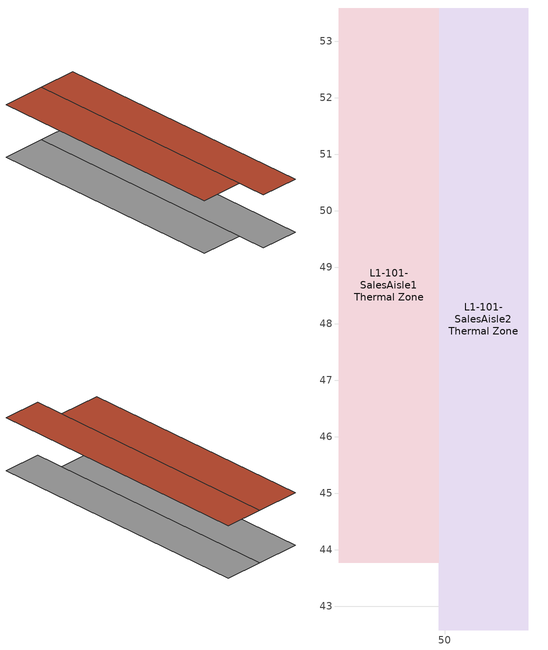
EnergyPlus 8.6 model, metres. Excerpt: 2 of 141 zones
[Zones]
L1-101-SalesAisle1 Thermal Zone
 floor ground (Hole): 49.9,53.58 49.9,43.77 48.13,43.77 48.13,53.58 z0
 roof outside (Roof_BOH): 48.13,53.58 48.13,43.77 49.9,43.77 49.9,53.58 z2.13
L1-101-SalesAisle2 Thermal Zone
 floor ground (Hole): 51.47,53.58 51.47,42.58 49.9,42.58 49.9,53.58 z0
 roof outside (Roof_BOH): 49.9,53.58 49.9,42.58 51.47,42.58 51.47,53.58 z2.13
[Building]
NoeValleyWFM.idf: North Axis {deg}=356.173; Terrain=City; Solar Distribution=FullInteriorAndExteriorWithReflections; Maximum Number of Warmup Days=25; Minimum Number of Warmup Days=6
[Site:Location]
1E1ABA: Latitude {deg}=0; Longitude {deg}=0; Time Zone {hr}=0; Elevation {m}=0
[Material]
Name | Roughness | Thickness {m} | Conductivity {W/m-K} | Density {kg/m3} | Specific Heat {J/kg-K}
Insulation: Cellular glass - 75mm | MediumRough | 0.075 | 0.05 | 136 | 750
Plywood (Douglas Fir) - 12.7mm | Smooth | 0.0127 | 0.12 | 540 | 1210
[Material:NoMass]
Name | Roughness | Thermal Resistance {m2-K/W} | Thermal Absorptance | Solar Absorptance | Visible Absorptance
Vaporseal - plastic film | Rough | 0.002
Air | VeryRough | 0.00158499 | 0.001 | 0.001 | 0.001
[Construction]
Roof_BOH: Vaporseal - plastic film, Insulation: Cellular glass - 75mm, Plywood (Douglas Fir) - 12.7mm
Hole: Air
[Zone]
L1-101-SalesAisle1 Thermal Zone; L1-101-SalesAisle2 Thermal Zone
[Exterior:Lights] Schedule=Lighting_Outdoor; Control Option=AstronomicalClock
Name | Design Level {W}
M3-A Exterior; M3-B Exterior; M3-C Exterior; M3-D Exterior; M3-E Exterior; M3-F Exterior; M3-G Exterior; M3-H Exterior | 70
M4-A Exterior; M4-B Exterior | 26
[Schedule:Compact]
Lighting_Outdoor: Through: 12/31, For: Weekdays, Until: 06:00, 0.05, Until: 08:00, 0.2, Until: 09:00, 0.5, Until: 18:00, 0.9, Until: 20:00, 0.6, Until: 21:00, 0.5, Until: 22:00, 0.2, Until: 24:00, 0.05, For: Saturday, Until: 06:00, 0.05, Until: 08:00, 0.1, Until: 09:00, 0.3, Until: 10:00, 0.6, Until: 18:00, 0.9, Until: 19:00, 0.5, Until: 21:00, 0.3, Until: 22:00, 0.1, Until: 24:00, 0.05, For: SummerDesignDay, Until: 24:00, 1, For: WinterDesignDay, Until: 24:00, 0, For: Sunday Holidays AllOtherDays, Until: 06:00, 0.05, Until: 10:00, 0.1, Until: 12:00, 0.4, Until: 17:00, 0.6, Until: 18:00, 0.4, Until: 22:00, 0.2, Until: 24:00, 0.05
